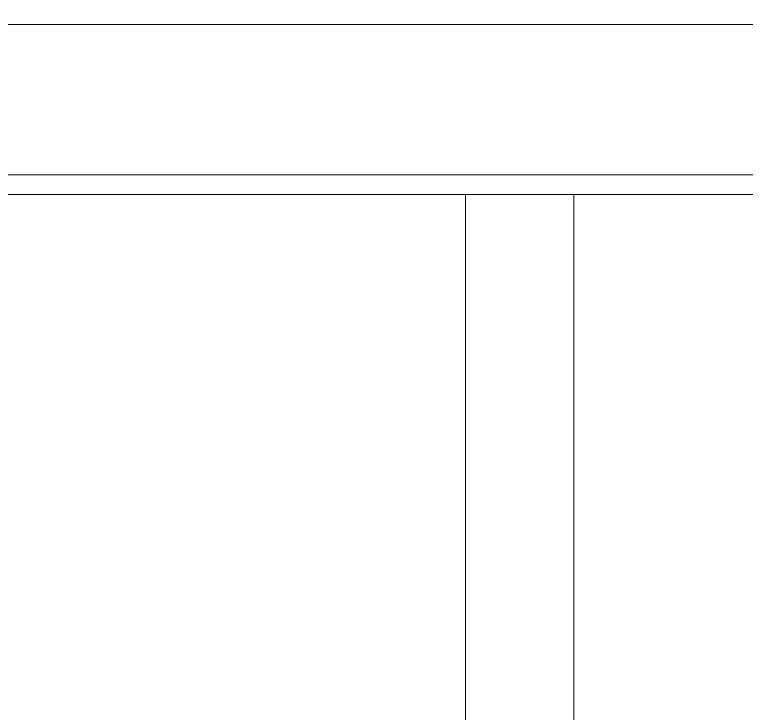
# Model space of a CAD drawing. Extents: x 4834 to 83801, y -13735 to 32221.
# Drawn here: x 13644.9 to 13698.9, y -12438.8 to -12387.3 of the extents above; entities that cross this region are included whole.
import ezdxf

# ---------------------------------------------------------------- set-up
doc = ezdxf.new("R2010")
doc.units = 0
doc.header["$LTSCALE"] = 8
doc.header["$MEASUREMENT"] = 0
doc.linetypes.add('DASHDOT', pattern=[1, 0.5, -0.25, 0, -0.25])
doc.linetypes.add('HIDDEN', pattern=[0.375, 0.25, -0.125])
doc.layers.add('A-COLS', color=52, linetype='Continuous', lineweight=9)
doc.layers.add('ELEVATION', color=7, linetype='Continuous', lineweight=25, true_color=0xdda54b)
doc.layers.add('level', color=7, linetype='HIDDEN', lineweight=15, true_color=0x987172)

msp = doc.modelspace()

# ---------------------------------------------------------------- linework, layer by layer
at = {"layer": 'A-COLS'}
for p, q in [((13678.13902, -12400.53771), (13686.13902, -12400.53771)), ((13678.13902, -12482.83824), (13678.13902, -12400.53771)), ((13686.13902, -12400.53771), (13686.13902, -12482.83824))]:
    msp.add_line(p, q, dxfattribs=at)
at = {"layer": 'ELEVATION', "color": 6, "linetype": 'Continuous', "lineweight": 0}
for p, q in [((13900.75208, -12387.99524), (13253.25208, -12387.99524)), ((13253.25208, -12399.08018), (13900.75208, -12399.08018)), ((13678.13902, -12400.53771), (13594.99291, -12400.53771)), ((13711.34889, -12400.53771), (13686.13902, -12400.53771))]:
    msp.add_line(p, q, dxfattribs=at)
msp.add_lwpolyline([(13253.25208, -12400.53771), (13900.75208, -12400.53771), (13900.75208, -12386.53771), (13253.25208, -12386.53771)], close=True, dxfattribs=at)
at = {"layer": 'level', "linetype": 'DASHDOT', "lineweight": 0}
msp.add_line((13107.37829, -12400.53771), (14033.81446, -12400.53771), dxfattribs=at)

doc.saveas('drawing.dxf')
